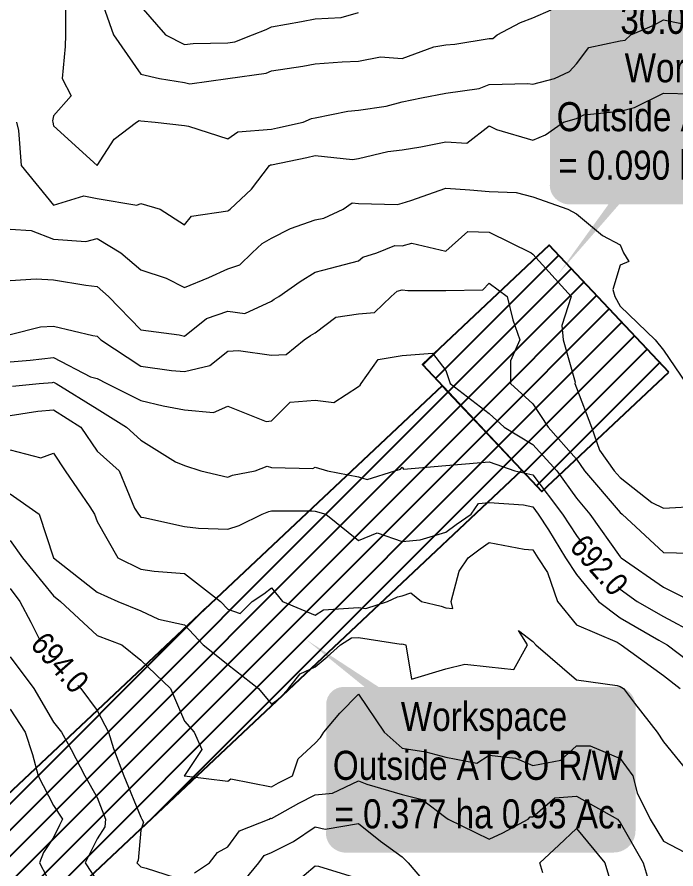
# Model space of a CAD drawing. Extents: x 634962 to 644935, y 5969185 to 5972988.
# Drawn here: x 644580.7 to 644694.1, y 5971659 to 5971805.6 of the extents above; entities that cross this region are included whole.
import ezdxf

# ---------------------------------------------------------------- set-up
doc = ezdxf.new("R2010")
doc.units = 0
doc.header["$LTSCALE"] = 5
doc.layers.add('C-TOPO-MAJR', color=7, linetype='Continuous', lineweight=15, true_color=0xd3aa5f)
doc.layers.add('C-TOPO-MINR', color=7, linetype='Continuous', lineweight=13, true_color=0xe9d5af)
doc.layers.add('C-TOPO-MAJR-TEXT', color=7, linetype='Continuous', true_color=0x644b1b)
for name, color, linetype in [('P-TEMP-ATCO PIPELINES-H', 71, 'Continuous'), ('P-TEMP-ATCO PIPELINES-T_2', 104, 'Continuous'), ('P-TEMP-ATCO PIPELINES_2', 104, 'Continuous')]:
    doc.layers.add(name, color=color, linetype=linetype)
doc.styles.add('80', font='ARIALN.TTF', dxfattribs={"height": 10})
doc.styles.get("Standard").update_dxf_attribs({"font": 'ARIALN.TTF'})
pattern_1 = [(45, (-1201.1034, 5845.673), (-2.2444885755, 2.2444885755), [])]

# ---------------------------------------------------------------- blocks, each defined once
blk = doc.blocks.new('*U797')
h = blk.add_hatch(color=255)
edge = h.paths.add_edge_path()
edge.add_line((-46.5, -37), (46.5, -37))
edge.add_arc((46.5, -31), 6, 270, 360)
edge.add_line((52.5, -31), (52.5, 29.5))
edge.add_arc((46.5, 29.5), 6, 0, 90)
edge.add_line((46.5, 35.5), (-46.5, 35.5))
edge.add_arc((-46.5, 29.5), 6, 90, 180)
edge.add_line((-52.5, 29.5), (-52.5, -31))
edge.add_arc((-46.5, -31), 6, 180, 270)
at = {"color": 104, "flags": 128}
blk.add_lwpolyline([(-46.5, -37, 3, 3, 0), (46.5, -37, 3, 3, 0.414214), (52.5, -31, 3, 3, 0), (52.5, 29.5, 3, 0, 0.414214), (46.5, 35.5, 0, 0, 0), (-46.5, 35.5, 0, 0, 0.414214), (-52.5, 29.5, 0, 0, 0), (-52.5, -31, 0, 3, 0.414214)], format="xyseb", close=True, dxfattribs=at)
blk.add_lwpolyline([(-49.68, -62.54, 0, 7.5, 0), (0, 0, 0, 0, 0)], format="xyseb", dxfattribs=at)
at = {"color": 104, "style": '80'}
blk.add_attdef('ENTER_TEXT_001', (-26.85, -4.92), '', height=10, dxfattribs=at)
blk = doc.blocks.new('*U798')
h = blk.add_hatch(color=255)
edge = h.paths.add_edge_path()
edge.add_line((-46.5, -28.5), (46.5, -28.5))
edge.add_arc((46.5, -22.5), 6, 270, 360)
edge.add_line((52.5, -22.5), (52.5, 21))
edge.add_arc((46.5, 21), 6, 0, 90)
edge.add_line((46.5, 27), (-46.5, 27))
edge.add_arc((-46.5, 21), 6, 90, 180)
edge.add_line((-52.5, 21), (-52.5, -22.5))
edge.add_arc((-46.5, -22.5), 6, 180, 270)
at = {"color": 104, "flags": 128}
blk.add_lwpolyline([(-59.5, 43.35, 0, 7.5, 0), (0, 0, 0, 0, 0)], format="xyseb", dxfattribs=at)
blk.add_lwpolyline([(-46.5, -28.5, 3, 3, 0), (46.5, -28.5, 3, 3, 0.414214), (52.5, -22.5, 3, 3, 0), (52.5, 21, 3, 0, 0.414214), (46.5, 27, 0, 0, 0), (-46.5, 27, 0, 0, 0.414214), (-52.5, 21, 0, 0, 0), (-52.5, -22.5, 0, 3, 0.414214)], format="xyseb", close=True, dxfattribs=at)
at = {"color": 104, "style": '80'}
blk.add_attdef('ENTER_TEXT_001', (-26.85, -4.92), '', height=10, dxfattribs=at)

msp = doc.modelspace()

# ---------------------------------------------------------------- hatches: boundary and pattern name
at = {"layer": 'P-TEMP-ATCO PIPELINES-H'}
h = msp.add_hatch(dxfattribs=at)
h.set_pattern_fill('ANSI31', color=256, scale=0.999744)
h.set_pattern_definition(pattern_1)
h.paths.add_polyline_path([(644692.825, 5971744.482), (644672.277, 5971766.329), (644650.429, 5971745.781), (644670.977, 5971723.933)])
h = msp.add_hatch(dxfattribs=at)
h.set_pattern_fill('ANSI31', color=256, scale=0.999744)
h.set_pattern_definition(pattern_1)
h.paths.add_polyline_path([(644535.251, 5971603.143), (644667.553, 5971727.575), (644653.854, 5971742.14), (644511.789, 5971608.525)])

# ---------------------------------------------------------------- linework, layer by layer
at = {"layer": 'C-TOPO-MAJR', "lineweight": 15, "flags": 128}
for points, elevation in [([(644580.565, 5971787.499), (644580.929, 5971786.041), (644581.394, 5971780.001), (644586.969, 5971773.206), (644592.146, 5971774.824), (644594.467, 5971774.342), (644601.284, 5971773.184), (644601.965, 5971773.502), (644605.297, 5971772.503), (644609.464, 5971769.826), (644610.673, 5971771.294), (644616.962, 5971772.225), (644617.106, 5971772.358), (644617.357, 5971772.503), (644620.999, 5971775.963), (644624.119, 5971780.001), (644624.318, 5971780.142), (644624.46, 5971780.154), (644630.56, 5971781.399), (644631.958, 5971781.719), (644638.41, 5971781.047), (644639.456, 5971781.217), (644644.509, 5971782.446), (644646.954, 5971782.744), (644650.168, 5971783.214), (644654.452, 5971784.09), (644658.109, 5971783.841), (644661.95, 5971786.846), (644663.201, 5971786.248), (644669.448, 5971784.411), (644671.635, 5971785.312), (644674.695, 5971787.499), (644676.946, 5971788.091), (644678.197, 5971788.749), (644684.444, 5971789.373), (644686.944, 5971789.998), (644691.942, 5971792.498), (644696.78, 5971792.337)], 689.823), ([(644579.906, 5971742.076), (644584.467, 5971742.51), (644586.777, 5971742.703), (644586.969, 5971742.725), (644587.375, 5971742.51), (644594.467, 5971738.137), (644599.534, 5971735.012), (644601.965, 5971732.763), (644607.963, 5971729.015), (644609.464, 5971728.38), (644612.277, 5971727.514), (644616.962, 5971726.412), (644617.742, 5971726.733), (644621.646, 5971727.514), (644623.709, 5971728.265), (644624.46, 5971728.063), (644631.582, 5971727.89), (644631.958, 5971728.092), (644634.102, 5971727.514), (644639.456, 5971726.473), (644640.955, 5971726.015), (644645.703, 5971727.514), (644646.686, 5971727.782), (644646.954, 5971728.092), (644647.196, 5971727.756), (644654.452, 5971728.396), (644660.531, 5971728.933), (644661.95, 5971729.014), (644666.325, 5971727.514), (644669.448, 5971726.82), (644674.551, 5971720.016), (644676.946, 5971716.347), (644679.802, 5971712.518), (644684.444, 5971707.103), (644687.404, 5971705.02), (644691.942, 5971702.407), (644697.505, 5971699.457)], 691.823), ([(644579.471, 5971707.225), (644581.175, 5971705.02), (644583.041, 5971701.45), (644585.006, 5971697.522), (644586.969, 5971694.862), (644591.656, 5971690.024), (644594.467, 5971686.275), (644596.423, 5971682.526), (644597.279, 5971679.714), (644599.025, 5971675.028), (644601.965, 5971667.887), (644602.174, 5971667.53), (644602.434, 5971667.061), (644601.965, 5971665.655), (644601.532, 5971660.465), (644601.262, 5971660.032), (644601.965, 5971659.328), (644602.866, 5971659.131), (644609.464, 5971656.991)], 693.822), ([(644611.194, 5971658.301), (644613.79, 5971660.032), (644615.169, 5971661.825), (644616.962, 5971662.781), (644618.968, 5971665.523), (644624.084, 5971667.53), (644624.289, 5971667.7), (644624.46, 5971667.666), (644629.168, 5971670.32), (644631.958, 5971671.739), (644634.981, 5971672.004), (644639.456, 5971674.135), (644640.897, 5971673.586), (644646.954, 5971671.786), (644650.377, 5971670.953), (644654.452, 5971667.818), (644654.894, 5971667.53), (644661.95, 5971664.102), (644664.302, 5971665.177), (644668.614, 5971667.53), (644669.007, 5971667.971), (644669.448, 5971667.947), (644673.253, 5971671.223), (644676.946, 5971671.521), (644684.015, 5971667.53), (644684.444, 5971666.994), (644688.423, 5971660.032), (644690.178, 5971654.298)], 693.822)]:
    msp.add_lwpolyline(points, dxfattribs=dict(at, elevation=elevation))
at = {"layer": 'C-TOPO-MINR', "lineweight": 13, "flags": 128}
for points, elevation in [([(644594.736, 5971809.725), (644597.257, 5971802.495), (644601.965, 5971795.746), (644605.176, 5971794.997), (644609.464, 5971794.282), (644610.401, 5971794.059), (644616.959, 5971794.997), (644616.961, 5971794.997), (644616.962, 5971794.997), (644623.522, 5971795.934), (644624.46, 5971796.309), (644629.839, 5971797.116), (644631.958, 5971797.497), (644636.6, 5971797.853), (644639.456, 5971797.996), (644643.205, 5971798.746), (644646.954, 5971798.458), (644652.407, 5971800.45), (644654.452, 5971800.765), (644656.022, 5971800.925), (644661.95, 5971801.887), (644662.542, 5971801.903), (644663.274, 5971802.495), (644667.306, 5971804.638), (644669.448, 5971805.411), (644672.621, 5971806.821)], 689.023), ([(644589.014, 5971807.948), (644589.014, 5971802.495), (644588.954, 5971800.51), (644588.42, 5971794.997), (644589.968, 5971791.998), (644586.969, 5971788.568), (644586.756, 5971787.713), (644586.813, 5971787.499), (644586.969, 5971786.876), (644594.466, 5971780.001), (644594.467, 5971780), (644594.468, 5971780), (644594.469, 5971780.001), (644597.401, 5971784.565), (644601.217, 5971787.499), (644601.677, 5971787.787), (644601.965, 5971787.696), (644604.464, 5971787.499), (644609.464, 5971786.9), (644610.177, 5971786.785), (644616.962, 5971784.596), (644618.659, 5971785.801), (644624.46, 5971786.275), (644625.476, 5971786.482), (644629.912, 5971787.499), (644631.333, 5971788.124), (644631.958, 5971788.249), (644637.581, 5971789.374), (644639.456, 5971789.544), (644644.192, 5971790.261), (644646.954, 5971790.998), (644650.286, 5971791.664), (644654.452, 5971792.498), (644660.219, 5971793.266), (644661.95, 5971793.974), (644668.576, 5971794.125), (644669.448, 5971794.01), (644673.197, 5971794.997), (644675.736, 5971796.207), (644676.946, 5971797.497), (644679.089, 5971800.353), (644684.444, 5971801.461), (644685.326, 5971801.613), (644686.319, 5971802.495), (644690.276, 5971804.161), (644691.942, 5971805.065), (644698.101, 5971803.835)], 689.423), ([(644601.965, 5971807.368), (644606.204, 5971802.495), (644609.464, 5971800.865), (644610.963, 5971800.996), (644616.962, 5971801.118), (644618.166, 5971801.29), (644621.179, 5971802.495), (644623.522, 5971803.432), (644624.46, 5971803.876), (644629.625, 5971804.828), (644631.958, 5971805.258), (644636.456, 5971805.495), (644639.456, 5971806.366)], 688.623), ([(644579.471, 5971769.075), (644583.107, 5971768.867), (644586.969, 5971767.365), (644592.517, 5971766.955), (644594.467, 5971767.442), (644598.529, 5971765.005), (644601.965, 5971762.059), (644606.307, 5971760.663), (644609.464, 5971759.044), (644613.689, 5971760.779), (644616.962, 5971762.242), (644619.02, 5971762.947), (644621.16, 5971765.005), (644622.873, 5971766.591), (644624.46, 5971767.504), (644627.759, 5971769.203), (644631.958, 5971770.679), (644633.491, 5971770.969), (644636.778, 5971772.503), (644638.353, 5971773.606), (644639.456, 5971773.464), (644646.165, 5971773.292), (644646.954, 5971773.537), (644648.454, 5971774.002), (644654.452, 5971776.131), (644658.589, 5971775.864), (644661.95, 5971775.549), (644666.545, 5971775.406), (644669.448, 5971774.645), (644675.447, 5971772.503), (644676.946, 5971771.727), (644681.447, 5971768.002), (644684.444, 5971766.367), (644685.044, 5971765.005), (644685.943, 5971763.506), (644684.444, 5971762.864), (644683.234, 5971758.717), (644683.53, 5971757.507), (644684.444, 5971755.802), (644690.514, 5971750.009), (644691.942, 5971748.244), (644695.842, 5971742.51)], 690.223), ([(644579.471, 5971760.233), (644583.97, 5971760.506), (644586.969, 5971760.344), (644592.532, 5971759.442), (644594.467, 5971759.221), (644596.402, 5971757.507), (644601.965, 5971751.758), (644608.598, 5971750.874), (644609.464, 5971750.651), (644613.272, 5971753.698), (644616.962, 5971754.954), (644619.888, 5971754.581), (644624.46, 5971756.704), (644624.928, 5971757.038), (644625.709, 5971757.507), (644629.401, 5971760.063), (644631.958, 5971761.672), (644634.604, 5971762.358), (644639.456, 5971763.616), (644640.191, 5971764.27), (644642.58, 5971765.005), (644645.704, 5971766.254), (644646.954, 5971766.225), (644648.594, 5971766.645), (644654.452, 5971765.293), (644658.278, 5971768.677), (644661.95, 5971768.533), (644669.148, 5971765.005), (644669.448, 5971764.762), (644676.064, 5971757.507), (644674.447, 5971752.508), (644674.651, 5971750.009), (644676.732, 5971742.725), (644676.657, 5971742.51), (644676.946, 5971741.759), (644679.542, 5971735.012), (644680.915, 5971731.043), (644683.427, 5971727.514), (644684.444, 5971726.314), (644689.897, 5971722.061), (644691.942, 5971721.088), (644698.076, 5971721.38)], 690.623), ([(644579.471, 5971750.946), (644584.72, 5971752.258), (644586.969, 5971752.376), (644593.692, 5971750.784), (644594.467, 5971750.651), (644595.092, 5971750.009), (644601.965, 5971745.509), (644607.23, 5971744.744), (644609.464, 5971744.569), (644613.867, 5971745.605), (644616.962, 5971748.08), (644618.786, 5971748.184), (644624.46, 5971747.393), (644626.959, 5971747.509), (644630.083, 5971750.009), (644631.177, 5971750.79), (644631.958, 5971751.258), (644635.563, 5971753.902), (644639.456, 5971754.507), (644642.21, 5971754.752), (644645.079, 5971757.507), (644646.072, 5971758.389), (644646.954, 5971758.66), (644647.954, 5971758.506), (644654.452, 5971758.506), (644660.809, 5971758.648), (644661.95, 5971759.789), (644665.038, 5971757.507), (644665.988, 5971753.468), (644667.199, 5971750.009), (644665.57, 5971746.389), (644665.57, 5971742.51), (644669.448, 5971738.995), (644672.104, 5971735.012), (644676.946, 5971729.478), (644678.344, 5971727.514), (644684.444, 5971720.316), (644684.828, 5971720.016), (644691.942, 5971713.411), (644698.709, 5971713.25)], 691.023), ([(644579.471, 5971746.26), (644582.932, 5971746.548), (644586.969, 5971747.009), (644593.331, 5971743.647), (644594.467, 5971743.403), (644596.098, 5971742.51), (644601.965, 5971739.576), (644605.822, 5971738.654), (644609.464, 5971737.977), (644614.462, 5971737.512), (644616.962, 5971738.623), (644623.522, 5971735.95), (644624.46, 5971736.083), (644627.673, 5971739.297), (644631.958, 5971739.627), (644635.218, 5971739.25), (644639.456, 5971741.976), (644639.714, 5971742.253), (644639.896, 5971742.51), (644642.817, 5971746.647), (644646.954, 5971747.309), (644652.171, 5971747.727), (644654.452, 5971744.761), (644655.228, 5971742.51), (644661.95, 5971737.38), (644664.52, 5971735.012), (644669.448, 5971732.039), (644673.549, 5971727.514), (644676.946, 5971722.787), (644679.264, 5971720.016), (644684.444, 5971712.71), (644684.652, 5971712.518), (644691.942, 5971707.472), (644696.845, 5971705.02)], 691.423), ([(644579.471, 5971737.012), (644584.252, 5971737.729), (644586.969, 5971737.988), (644591.656, 5971735.012), (644594.467, 5971730.847), (644598.217, 5971727.514), (644600.895, 5971721.087), (644601.591, 5971720.016), (644601.965, 5971719.533), (644602.501, 5971719.481), (644609.464, 5971717.933), (644611.883, 5971717.597), (644616.962, 5971717.438), (644618.926, 5971718.052), (644622.853, 5971720.016), (644623.991, 5971720.485), (644624.46, 5971720.578), (644631.395, 5971720.578), (644631.958, 5971720.565), (644633.832, 5971720.016), (644639.456, 5971715.518), (644642.669, 5971716.803), (644646.954, 5971715.33), (644650.057, 5971715.621), (644654.452, 5971716.907), (644656.222, 5971718.246), (644658.847, 5971720.016), (644660.075, 5971721.891), (644661.95, 5971722.016), (644667.842, 5971721.623), (644669.448, 5971721.266), (644670.385, 5971720.016), (644672.147, 5971717.317), (644675.042, 5971712.518), (644676.946, 5971709.661), (644680.769, 5971705.02), (644684.444, 5971702.18), (644691.139, 5971698.325), (644691.942, 5971697.863), (644692.585, 5971697.522), (644699.44, 5971692.306)], 692.223), ([(644579.471, 5971731.1), (644584.764, 5971729.72), (644586.969, 5971730.514), (644588.943, 5971727.514), (644593.219, 5971721.264), (644594.027, 5971720.016), (644594.467, 5971718.768), (644598.038, 5971712.518), (644601.965, 5971710.554), (644604.257, 5971710.227), (644609.464, 5971709.826), (644615.712, 5971705.02), (644616.962, 5971703.681), (644619.044, 5971702.937), (644621.126, 5971705.02), (644623.155, 5971706.325), (644624.46, 5971707.329), (644626.335, 5971705.02), (644631.958, 5971702.652), (644633.409, 5971703.569), (644639.456, 5971703.985), (644640.68, 5971703.796), (644644.454, 5971705.02), (644646.164, 5971705.81), (644646.954, 5971705.958), (644648.454, 5971706.521), (644650.288, 5971705.02), (644653.637, 5971704.205), (644654.452, 5971703.917), (644655.661, 5971703.811), (644655.366, 5971705.02), (644656.759, 5971710.211), (644658.322, 5971712.518), (644660.388, 5971714.08), (644661.95, 5971715.134), (644667.949, 5971714.018), (644669.448, 5971713.899), (644670.281, 5971712.518), (644671.947, 5971710.019), (644673.665, 5971705.02), (644676.946, 5971700.982), (644683.945, 5971698.022), (644684.444, 5971697.636), (644684.642, 5971697.522), (644691.942, 5971692.288), (644694.799, 5971690.024)], 692.622), ([(644579.471, 5971723.545), (644584.47, 5971720.016), (644586.969, 5971712.519), (644586.97, 5971712.518), (644594.467, 5971706.599), (644597.996, 5971705.02), (644601.965, 5971703.413), (644605.033, 5971701.953), (644609.464, 5971701.003), (644612.713, 5971697.522), (644616.962, 5971694.168), (644622.21, 5971690.024), (644624.46, 5971687.324), (644625.994, 5971688.49), (644627.394, 5971690.024), (644629.397, 5971692.584), (644631.958, 5971693.773), (644634.016, 5971695.464), (644636.332, 5971697.522), (644638.247, 5971698.731), (644639.456, 5971698.815), (644646.801, 5971697.675), (644646.954, 5971697.725), (644647.117, 5971697.685), (644647.58, 5971697.522), (644648.56, 5971691.63), (644654.452, 5971693.398), (644657.75, 5971694.224), (644661.95, 5971693.773), (644666.149, 5971693.323), (644668.512, 5971697.522), (644666.952, 5971700.018), (644669.448, 5971698.146), (644669.947, 5971697.522), (644676.946, 5971691.524), (644683.945, 5971690.523), (644684.444, 5971690.389), (644685.02, 5971690.024), (644686.94, 5971687.528), (644690.831, 5971682.526), (644691.942, 5971680.859), (644696.714, 5971675.028)], 693.022), ([(644579.471, 5971715.517), (644581.614, 5971712.518), (644586.969, 5971705.998), (644588.153, 5971705.02), (644594.467, 5971699.168), (644598.686, 5971697.522), (644601.965, 5971694.898), (644607.095, 5971690.024), (644609.464, 5971684.399), (644611.13, 5971682.526), (644612.463, 5971679.527), (644609.464, 5971675.037), (644609.46, 5971675.031), (644609.463, 5971675.028), (644609.464, 5971675.024), (644609.464, 5971675.027), (644616.962, 5971674.091), (644617.473, 5971674.517), (644624.46, 5971673.119), (644625.68, 5971673.807), (644628.079, 5971675.028), (644629.074, 5971677.911), (644631.958, 5971680.651), (644632.895, 5971681.588), (644633.458, 5971682.526), (644636.196, 5971685.786), (644639.456, 5971689.046), (644643.867, 5971682.526), (644646.954, 5971679.764), (644651.044, 5971679.118), (644654.452, 5971678.241), (644659.808, 5971677.17), (644661.95, 5971678.556), (644666.45, 5971678.026), (644669.448, 5971676.758), (644674.285, 5971677.689), (644676.946, 5971680.183), (644679.289, 5971680.183), (644684.444, 5971677.974), (644686.674, 5971675.028), (644687.39, 5971672.082), (644689.625, 5971667.53), (644691.942, 5971663.781), (644699.025, 5971660.032)], 693.422), ([(644579.471, 5971695.477), (644583.561, 5971690.024), (644586.969, 5971684.257), (644588.293, 5971682.526), (644589.969, 5971679.526), (644592.359, 5971675.028), (644594.467, 5971671.278), (644595.873, 5971667.53), (644595.765, 5971666.232), (644594.467, 5971664.156), (644593.069, 5971661.43), (644592.405, 5971660.032), (644594.467, 5971656.859)], 694.222), ([(644579.471, 5971686.495), (644582.067, 5971682.526), (644583.327, 5971678.67), (644584.314, 5971675.028), (644586.969, 5971669.929), (644588.507, 5971667.53), (644587.986, 5971666.513), (644586.969, 5971664.372), (644585.214, 5971661.787), (644584.544, 5971660.032), (644586.969, 5971655.449)], 694.622), ([(644619.9, 5971657.093), (644622.265, 5971660.032), (644623.192, 5971661.299), (644624.46, 5971661.796), (644628.257, 5971663.732), (644631.958, 5971666.226), (644633.672, 5971665.816), (644639.456, 5971666.78), (644643.206, 5971663.78), (644646.954, 5971661.054), (644647.489, 5971660.567), (644647.976, 5971660.032), (644650.977, 5971656.557)], 694.222), ([(644671.153, 5971658.327), (644670.658, 5971660.032), (644673.9, 5971663.078), (644676.946, 5971665.939), (644681.82, 5971660.032), (644683.909, 5971653.069)], 694.222), ([(644628.208, 5971656.283), (644631.958, 5971659.532), (644632.557, 5971659.433), (644639.456, 5971657.324)], 694.622)]:
    msp.add_lwpolyline(points, dxfattribs=dict(at, elevation=elevation))
at = {"layer": 'P-TEMP-ATCO PIPELINES_2', "flags": 128}
msp.add_lwpolyline([(644692.825, 5971744.482), (644672.277, 5971766.329), (644650.429, 5971745.781), (644670.977, 5971723.933), (644692.825, 5971744.482)], close=True, dxfattribs=at)

# ---------------------------------------------------------------- block references
at = {"layer": 'P-TEMP-ATCO PIPELINES-T_2', "color": 3}
ref = msp.add_blockref('*U797', (644698.643, 5971792.593), dxfattribs=dict(at, xscale=0.49987184, yscale=0.49987184, zscale=0.49987184))
ref.add_attrib('ENTER_TEXT_001', '30.0 x 30.0', (644684.499, 5971802.678), dxfattribs={"layer": '0', "color": 104, "height": 4.99872, "style": '80'})
ref.add_attrib('ENTER_TEXT_002', ' Workspace', (644683.65, 5971794.346), dxfattribs={"layer": '0', "color": 104, "height": 4.9987, "style": '80'})
ref.add_attrib('ENTER_TEXT_003', 'Outside ATCO R/W', (644673.543, 5971785.927), dxfattribs={"layer": '0', "color": 104, "height": 4.99872, "style": '80'})
ref.add_attrib('ENTER_TEXT_004', '= 0.090 ha 0.22 Ac.', (644673.813, 5971777.575), dxfattribs={"layer": '0', "color": 104, "height": 4.99872, "style": '80'})
ref = msp.add_blockref('*U798', (644660.12, 5971676.807), dxfattribs=dict(at, xscale=0.49987184, yscale=0.49987184, zscale=0.49987184))
ref.add_attrib('ENTER_TEXT_001', ' Workspace', (644645.127, 5971682.736), dxfattribs={"layer": '0', "color": 104, "height": 4.9987, "style": '80'})
ref.add_attrib('ENTER_TEXT_002', 'Outside ATCO R/W', (644635.02, 5971674.316), dxfattribs={"layer": '0', "color": 104, "height": 4.99872, "style": '80'})
ref.add_attrib('ENTER_TEXT_003', '= 0.377 ha 0.93 Ac.', (644635.29, 5971665.964), dxfattribs={"layer": '0', "color": 104, "height": 4.99872, "style": '80'})

# ---------------------------------------------------------------- next in the draw order: texts
at = {"layer": 'C-TOPO-MAJR-TEXT', "color": 251, "linetype": 'Continuous', "lineweight": -3, "true_color": 0x6b6b6b, "char_height": 3.99795, "width": 8.45894, "attachment_point": 5, "rotation": 311.45879, "bg_fill": 3, "box_fill_scale": 1.181818, "bg_fill_color": 256, "bg_fill_true_color": 13158600, "bg_fill_transparency": 0}
for s, insert in [('{\\C256;692.0}', (644680.86, 5971711.267, 703.82)), ('{\\C256;694.0}', (644588.05, 5971694.481, 703.82))]:
    msp.add_mtext(s, dxfattribs=dict(at, insert=insert))

# ---------------------------------------------------------------- next in the draw order: linework, layer by layer
at = {"layer": 'P-TEMP-ATCO PIPELINES_2', "flags": 128}
msp.add_lwpolyline([(644535.251, 5971603.143), (644667.553, 5971727.575), (644653.854, 5971742.14), (644511.789, 5971608.525)], close=True, dxfattribs=at)

doc.saveas('drawing.dxf')
